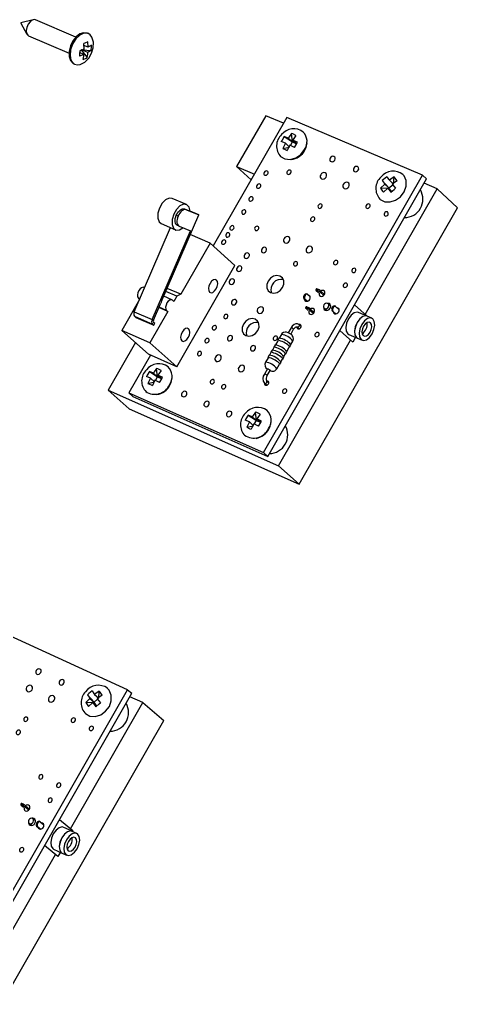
# Model space of a CAD drawing. Extents: x 0 to 153, y 0 to 205.
# Drawn here: x 140.03 to 153.18, y 152.17 to 181.52 of the extents above; entities that cross this region are included whole.
import ezdxf

# ---------------------------------------------------------------- set-up
doc = ezdxf.new("R2010")
doc.units = 0
doc.layers.get('0').update_dxf_attribs({"linetype": 'CONTINUOUS'})

msp = doc.modelspace()

# ---------------------------------------------------------------- linework, layer by layer
at = {"color": 7, "linetype": 'CONTINUOUS'}
for p, q in [((140.072, 181.418), (140.257, 181.084)), ((140.444, 181.519), (140.074, 181.421)), ((141.727, 180.997), (140.51, 181.515)), ((140.305, 181.038), (141.524, 180.517)), ((142.091, 180.694), (142.081, 180.857)), ((141.966, 180.476), (141.838, 180.531)), ((141.972, 180.636), (141.84, 180.587)), ((141.872, 180.624), (142.062, 180.384)), ((142.085, 180.533), (141.904, 180.611)), ((141.927, 180.619), (142.185, 180.596)), ((141.972, 180.636), (141.962, 180.8)), ((142.091, 180.694), (141.965, 180.747)), ((141.966, 180.476), (141.833, 180.427)), ((148.062, 178.59), (145.848, 174.739)), ((147.426, 178.641), (146.551, 177.118)), ((147.96, 178.414), (147.426, 178.641)), ((152.134, 176.856), (148.062, 178.59)), ((148.103, 177.967), (147.981, 178.015)), ((147.981, 178.015), (148.226, 177.854)), ((148.103, 177.967), (148.226, 177.854)), ((148.226, 177.854), (148.199, 178.108)), ((148.239, 177.909), (148.355, 177.802)), ((148.015, 177.814), (147.893, 177.862)), ((148.015, 177.814), (147.939, 177.656)), ((147.939, 177.656), (148.138, 177.701)), ((148.015, 177.814), (148.138, 177.701)), ((148.151, 177.756), (148.074, 177.598)), ((148.166, 177.749), (148.226, 177.854)), ((148.226, 177.854), (148.354, 177.799)), ((146.551, 177.118), (147.084, 176.889)), ((146.551, 177.118), (146.987, 176.72)), ((147.359, 168.536), (152.134, 176.856)), ((147.484, 168.425), (152.257, 176.742)), ((151.138, 176.703), (151.234, 176.614)), ((151.26, 176.59), (151.281, 176.807)), ((151.581, 176.832), (151.53, 176.887)), ((152.134, 176.856), (152.257, 176.742)), ((150.41, 172.683), (152.571, 176.449)), ((151.001, 176.588), (150.876, 176.467)), ((150.876, 176.467), (151.123, 176.475)), ((151.123, 176.475), (150.925, 176.694)), ((151.088, 176.471), (150.963, 176.349)), ((151.001, 176.588), (151.123, 176.475)), ((151.088, 176.471), (151.182, 176.347)), ((151.088, 176.471), (151.21, 176.357)), ((151.123, 176.475), (151.237, 176.57)), ((151.204, 176.366), (151.123, 176.475)), ((151.225, 176.586), (151.319, 176.463)), ((152.571, 176.449), (152.184, 176.614)), ((152.571, 176.449), (153.182, 175.88)), ((145.048, 175.975), (144.615, 176.161)), ((144.989, 175.843), (145.154, 175.775)), ((144.989, 175.843), (145.043, 175.82)), ((145.043, 175.82), (145.413, 175.668)), ((148.427, 167.59), (153.182, 175.88)), ((144.309, 173.099), (145.413, 175.668)), ((144.74, 175.654), (144.74, 175.654)), ((144.74, 175.654), (144.794, 175.63)), ((144.794, 175.631), (144.74, 175.654)), ((144.794, 175.63), (144.794, 175.631)), ((145.413, 175.668), (145.154, 175.78)), ((145.154, 175.779), (145.321, 175.707)), ((145.154, 175.775), (145.321, 175.707)), ((143.479, 172.761), (144.563, 175.284)), ((144.284, 175.404), (144.716, 175.217)), ((144.83, 175.325), (144.776, 175.348)), ((144.83, 175.325), (145.162, 175.189)), ((144.017, 172.524), (145.162, 175.189)), ((145.756, 174.822), (145.16, 175.08)), ((145.756, 174.822), (144.872, 173.285)), ((146.5, 174.15), (145.756, 174.822)), ((144.754, 171.114), (146.5, 174.15)), ((143.787, 173.478), (143.763, 173.489)), ((144.611, 173.118), (144.364, 173.226)), ((144.755, 173.227), (144.426, 173.371)), ((144.872, 173.285), (144.465, 173.462)), ((144.755, 173.227), (144.667, 173.072)), ((144.872, 173.285), (144.755, 173.227)), ((148.605, 173.247), (148.578, 173.259)), ((148.673, 173.289), (148.646, 173.301)), ((148.68, 173.285), (148.758, 173.214)), ((148.723, 173.25), (148.715, 173.253)), ((148.947, 173.448), (148.929, 173.417)), ((148.938, 173.403), (149.013, 173.336)), ((148.964, 173.409), (148.982, 173.439)), ((149.078, 173.381), (149.06, 173.35)), ((149.06, 173.35), (149.169, 173.252)), ((149.078, 173.381), (149.19, 173.28)), ((143.637, 173.128), (143.103, 172.199)), ((143.602, 173.171), (143.641, 173.137)), ((144.055, 172.509), (144.274, 173.018)), ((144.49, 172.765), (144.217, 172.884)), ((144.667, 173.072), (144.627, 173.108)), ((148.6, 173.146), (148.573, 173.158)), ((148.573, 173.158), (148.665, 173.075)), ((148.6, 173.146), (148.677, 173.077)), ((148.638, 172.909), (148.62, 172.878)), ((148.673, 172.901), (148.655, 172.87)), ((149.377, 172.932), (149.302, 173)), ((149.448, 172.881), (149.421, 172.893)), ((149.516, 172.923), (149.489, 172.935)), ((149.523, 172.919), (149.633, 172.819)), ((149.593, 172.873), (149.567, 172.878)), ((150.474, 172.625), (150.093, 172.971)), ((143.479, 172.761), (144.017, 172.524)), ((143.484, 172.626), (144.022, 172.39)), ((143.484, 172.626), (143.522, 172.592)), ((143.522, 172.592), (144.061, 172.356)), ((144.49, 172.765), (143.95, 171.826)), ((144.45, 172.8), (144.49, 172.765)), ((148.629, 172.865), (148.703, 172.797)), ((148.769, 172.842), (148.751, 172.812)), ((148.751, 172.812), (148.859, 172.714)), ((148.769, 172.842), (148.881, 172.741)), ((149.18, 172.868), (149.256, 172.799)), ((149.444, 172.78), (149.416, 172.792)), ((149.416, 172.792), (149.521, 172.697)), ((149.444, 172.78), (149.535, 172.697)), ((150.469, 172.627), (150.21, 172.739)), ((150.607, 172.567), (150.471, 172.627)), ((144.022, 172.39), (144.061, 172.356)), ((144.058, 172.452), (144.096, 172.417)), ((144.061, 172.356), (144.096, 172.417)), ((148.361, 172.309), (148.426, 172.25)), ((148.486, 172.317), (148.422, 172.375)), ((143.95, 171.826), (143.103, 172.199)), ((143.103, 172.199), (143.908, 171.486)), ((147.895, 172.079), (147.833, 171.971)), ((148.186, 172.28), (148.098, 172.126)), ((148.176, 172.082), (148.264, 172.236)), ((150.039, 171.851), (149.651, 172.201)), ((149.921, 172.082), (150.18, 171.97)), ((143.513, 171.836), (142.692, 170.407)), ((143.95, 171.826), (144.754, 171.114)), ((147.704, 171.764), (147.668, 171.702)), ((147.789, 171.894), (147.716, 171.767)), ((147.821, 171.968), (147.785, 171.906)), ((147.804, 168.141), (149.969, 171.914)), ((148.144, 171.702), (148.179, 171.763)), ((148.176, 171.776), (148.238, 171.883)), ((150.039, 171.851), (150.038, 171.851)), ((150.121, 171.995), (150.039, 171.851)), ((150.148, 171.99), (150.18, 171.97)), ((150.149, 171.99), (150.181, 171.969)), ((150.181, 171.969), (150.318, 171.91)), ((143.964, 171.462), (143.312, 170.328)), ((144.754, 171.114), (143.908, 171.486)), ((147.527, 171.456), (147.491, 171.394)), ((147.583, 171.536), (147.539, 171.459)), ((147.615, 171.61), (147.58, 171.548)), ((147.672, 171.69), (147.627, 171.613)), ((147.971, 171.418), (148.015, 171.495)), ((148.027, 171.498), (148.062, 171.56)), ((148.059, 171.572), (148.132, 171.699)), ((147.495, 171.382), (147.417, 171.247)), ((147.76, 171.052), (147.838, 171.187)), ((147.85, 171.19), (147.885, 171.252)), ((147.882, 171.264), (147.926, 171.341)), ((147.938, 171.344), (147.974, 171.406)), ((144.053, 170.92), (143.931, 170.97)), ((143.931, 170.97), (144.178, 170.81)), ((144.053, 170.92), (144.178, 170.81)), ((144.178, 170.81), (144.149, 171.062)), ((144.188, 170.861), (144.306, 170.756)), ((147.479, 171.048), (147.39, 170.894)), ((147.468, 170.85), (147.557, 171.004)), ((143.965, 170.767), (143.843, 170.816)), ((143.965, 170.767), (143.888, 170.609)), ((143.888, 170.609), (144.09, 170.657)), ((143.965, 170.767), (144.09, 170.657)), ((144.099, 170.707), (144.023, 170.549)), ((144.115, 170.7), (144.178, 170.81)), ((144.178, 170.81), (144.305, 170.754)), ((147.389, 170.615), (147.454, 170.557)), ((147.514, 170.624), (147.449, 170.682)), ((147.45, 170.681), (147.449, 170.682)), ((142.692, 170.407), (147.804, 168.141)), ((142.692, 170.407), (143.321, 169.855)), ((143.312, 170.328), (147.359, 168.536)), ((143.312, 170.328), (143.438, 170.217)), ((143.438, 170.217), (147.484, 168.425)), ((143.321, 169.855), (148.427, 167.59)), ((147.022, 169.61), (146.899, 169.66)), ((146.899, 169.66), (147.147, 169.5)), ((147.147, 169.5), (147.118, 169.752)), ((146.934, 169.456), (146.811, 169.506)), ((146.934, 169.456), (146.857, 169.297)), ((146.934, 169.456), (147.058, 169.345)), ((147.07, 169.396), (146.993, 169.237)), ((147.022, 169.61), (147.147, 169.5)), ((147.083, 169.389), (147.147, 169.5)), ((147.147, 169.5), (147.282, 169.44)), ((147.158, 169.55), (147.282, 169.44)), ((146.857, 169.297), (147.058, 169.345)), ((147.359, 168.536), (147.484, 168.425)), ((147.804, 168.141), (148.427, 167.59)), ((143.28, 161.427), (139.254, 163.269)), ((142.728, 161.41), (142.653, 161.487)), ((138.477, 153.059), (143.28, 161.427)), ((138.606, 152.955), (143.407, 161.32)), ((142.147, 161.166), (142.023, 161.045)), ((142.273, 161.059), (142.073, 161.275)), ((142.147, 161.166), (142.273, 161.059)), ((142.273, 161.059), (142.378, 161.147)), ((142.284, 161.28), (142.41, 161.174)), ((142.369, 161.159), (142.462, 161.033)), ((142.41, 161.174), (142.427, 161.384)), ((143.28, 161.427), (143.407, 161.32)), ((143.732, 161.044), (143.349, 161.219)), ((141.559, 157.256), (143.732, 161.044)), ((142.023, 161.045), (142.273, 161.059)), ((142.232, 161.045), (142.108, 160.925)), ((142.232, 161.045), (142.325, 160.918)), ((142.232, 161.045), (142.359, 160.938)), ((142.359, 160.938), (142.273, 161.059)), ((143.732, 161.044), (144.365, 160.509)), ((139.583, 152.171), (144.365, 160.509)), ((140.086, 158.014), (140.068, 157.983)), ((140.078, 157.971), (140.155, 157.908)), ((140.102, 157.973), (140.12, 158.004)), ((140.217, 157.946), (140.199, 157.915)), ((140.199, 157.915), (140.312, 157.822)), ((140.217, 157.946), (140.332, 157.851)), ((140.32, 157.423), (140.399, 157.358)), ((140.513, 157.496), (140.434, 157.562)), ((140.574, 157.328), (140.547, 157.34)), ((140.547, 157.34), (140.66, 157.248)), ((140.578, 157.427), (140.551, 157.44)), ((140.574, 157.328), (140.67, 157.249)), ((140.649, 157.471), (140.622, 157.484)), ((140.654, 157.467), (140.765, 157.376)), ((140.727, 157.426), (140.697, 157.432)), ((141.631, 157.197), (141.231, 157.528)), ((141.617, 157.182), (141.361, 157.301)), ((141.753, 157.118), (141.618, 157.181)), ((141.631, 157.197), (141.621, 157.18)), ((141.187, 156.423), (140.786, 156.753)), ((138.938, 152.688), (141.115, 156.483)), ((141.056, 156.65), (141.312, 156.53)), ((141.262, 156.554), (141.187, 156.423)), ((141.287, 156.546), (141.312, 156.53)), ((141.288, 156.545), (141.313, 156.53)), ((141.313, 156.53), (141.448, 156.467)), ((141.187, 156.423), (141.187, 156.424))]:
    msp.add_line(p, q, dxfattribs=at)
at = {"color": 8, "linetype": 'CONTINUOUS'}
for p, q in [((143.647, 173.152), (143.602, 173.171)), ((144.45, 172.8), (144.223, 172.899))]:
    msp.add_line(p, q, dxfattribs=at)
at = {"color": 7, "linetype": 'CONTINUOUS'}
for points in [[(140.51, 181.515), (140.482, 181.522), (140.416, 181.508), (140.35, 181.459), (140.292, 181.382), (140.251, 181.289), (140.235, 181.194), (140.245, 181.111), (140.279, 181.054), (140.305, 181.038)], [(142.09, 181.101), (142.072, 181.113), (141.959, 181.126), (141.847, 181.091), (141.736, 181.009), (141.636, 180.884), (141.562, 180.732), (141.523, 180.571), (141.524, 180.416), (141.565, 180.294), (141.639, 180.21), (141.687, 180.192)], [(142.086, 181.107), (142.073, 181.113), (141.961, 181.117), (141.839, 181.058), (141.722, 180.944), (141.627, 180.789), (141.567, 180.615), (141.549, 180.446), (141.576, 180.303), (141.645, 180.208), (141.683, 180.185)], [(141.682, 180.185), (141.771, 180.165), (141.854, 180.175), (141.996, 180.247), (142.11, 180.364), (142.195, 180.512), (142.245, 180.676), (142.252, 180.84), (142.207, 180.993), (142.156, 181.06), (142.08, 181.11)], [(142.081, 180.857), (141.997, 180.816), (141.962, 180.8)], [(141.84, 180.587), (141.836, 180.47), (141.833, 180.427)], [(142.062, 180.384), (142.081, 180.488), (142.085, 180.533)], [(142.185, 180.596), (142.117, 180.551), (142.085, 180.533)], [(142.191, 180.756), (142.124, 180.711), (142.091, 180.694)], [(142.185, 180.596), (142.192, 180.711), (142.191, 180.756)], [(141.943, 180.327), (141.962, 180.43), (141.966, 180.476)], [(141.943, 180.327), (142.031, 180.366), (142.062, 180.384)], [(147.981, 178.015), (147.915, 177.906), (147.893, 177.862)], [(148.199, 178.108), (148.13, 178.01), (148.103, 177.967)], [(148.334, 178.05), (148.236, 178.094), (148.199, 178.108)], [(148.334, 178.05), (148.265, 177.953), (148.239, 177.909)], [(148.38, 177.844), (148.279, 177.891), (148.239, 177.909)], [(147.868, 177.419), (147.871, 177.416), (148.001, 177.343), (148.159, 177.329), (148.325, 177.376), (148.475, 177.479), (148.589, 177.623)], [(147.939, 177.656), (148.034, 177.614), (148.074, 177.598)], [(148.292, 177.691), (148.191, 177.738), (148.151, 177.756)], [(148.292, 177.691), (148.355, 177.802), (148.38, 177.844)], [(148.599, 177.607), (148.638, 177.69), (148.667, 177.831)], [(149.474, 177.416), (149.445, 177.422), (149.414, 177.414), (149.385, 177.396), (149.363, 177.369), (149.351, 177.337), (149.351, 177.306), (149.364, 177.28), (149.386, 177.263), (149.416, 177.258), (149.447, 177.265), (149.476, 177.284), (149.498, 177.311), (149.51, 177.342), (149.509, 177.374), (149.497, 177.4), (149.474, 177.416)], [(148.16, 177.006), (148.136, 177.01), (148.111, 177.004), (148.088, 176.989), (148.071, 176.968), (148.061, 176.943), (148.062, 176.918), (148.071, 176.897), (148.089, 176.884), (148.113, 176.879), (148.138, 176.885), (148.161, 176.9), (148.178, 176.922), (148.188, 176.947), (148.187, 176.972), (148.177, 176.992), (148.16, 177.006)], [(150.18, 177.115), (150.151, 177.121), (150.119, 177.113), (150.09, 177.095), (150.068, 177.068), (150.056, 177.036), (150.057, 177.005), (150.069, 176.979), (150.092, 176.962), (150.121, 176.957), (150.153, 176.964), (150.182, 176.982), (150.204, 177.01), (150.216, 177.041), (150.215, 177.072), (150.203, 177.098), (150.18, 177.115)], [(147.471, 176.978), (147.448, 176.982), (147.423, 176.977), (147.4, 176.962), (147.382, 176.94), (147.373, 176.915), (147.373, 176.89), (147.383, 176.87), (147.401, 176.856), (147.424, 176.852), (147.449, 176.858), (147.472, 176.873), (147.49, 176.894), (147.499, 176.919), (147.499, 176.944), (147.489, 176.965), (147.471, 176.978)], [(149.211, 176.928), (149.175, 176.934), (149.138, 176.926), (149.103, 176.903), (149.077, 176.871), (149.063, 176.833), (149.063, 176.796), (149.078, 176.765), (149.105, 176.744), (149.14, 176.738), (149.178, 176.747), (149.213, 176.769), (149.239, 176.801), (149.253, 176.839), (149.253, 176.877), (149.238, 176.908), (149.211, 176.928)], [(150.844, 176.15), (150.864, 176.132), (150.998, 176.062), (151.159, 176.053), (151.326, 176.105), (151.475, 176.212), (151.586, 176.359), (151.645, 176.527), (151.643, 176.692), (151.581, 176.832)], [(151.062, 176.809), (150.962, 176.728), (150.925, 176.694)], [(151.062, 176.809), (151.114, 176.736), (151.138, 176.703)], [(151.281, 176.807), (151.179, 176.736), (151.138, 176.703)], [(151.368, 176.69), (151.306, 176.777), (151.281, 176.807)], [(147.248, 176.59), (147.224, 176.594), (147.199, 176.588), (147.176, 176.574), (147.159, 176.552), (147.149, 176.527), (147.15, 176.502), (147.16, 176.481), (147.177, 176.468), (147.201, 176.464), (147.226, 176.469), (147.249, 176.484), (147.266, 176.506), (147.276, 176.531), (147.275, 176.556), (147.266, 176.576), (147.248, 176.59)], [(149.889, 176.638), (149.854, 176.644), (149.816, 176.636), (149.781, 176.613), (149.755, 176.581), (149.741, 176.543), (149.741, 176.505), (149.756, 176.474), (149.783, 176.454), (149.819, 176.448), (149.856, 176.456), (149.891, 176.479), (149.918, 176.511), (149.932, 176.549), (149.931, 176.586), (149.916, 176.618), (149.889, 176.638)], [(150.876, 176.467), (150.936, 176.382), (150.963, 176.349)], [(150.925, 176.694), (150.977, 176.621), (151.001, 176.588)], [(151.182, 176.347), (151.281, 176.43), (151.319, 176.463)], [(151.368, 176.69), (151.266, 176.618), (151.225, 176.586)], [(144.615, 176.161), (144.527, 176.17), (144.417, 176.12), (144.313, 176.015), (144.231, 175.872), (144.185, 175.715), (144.181, 175.569), (144.221, 175.458), (144.284, 175.404)], [(147.018, 176.204), (146.995, 176.208), (146.97, 176.203), (146.947, 176.188), (146.929, 176.166), (146.92, 176.141), (146.92, 176.116), (146.93, 176.096), (146.948, 176.082), (146.971, 176.078), (146.996, 176.084), (147.019, 176.098), (147.036, 176.12), (147.046, 176.145), (147.046, 176.17), (147.036, 176.191), (147.018, 176.204)], [(145.154, 175.775), (145.125, 175.897), (145.056, 175.971), (144.959, 175.983), (144.85, 175.933), (144.745, 175.828), (144.663, 175.685), (144.617, 175.528), (144.613, 175.382), (144.653, 175.271), (144.73, 175.212), (144.832, 175.215), (144.941, 175.28)], [(144.74, 175.654), (144.763, 175.701), (144.791, 175.745), (144.823, 175.782), (144.857, 175.812), (144.892, 175.834), (144.926, 175.847), (144.959, 175.85), (144.989, 175.843)], [(145.043, 175.82), (145.013, 175.827), (144.98, 175.824), (144.946, 175.811), (144.911, 175.789), (144.877, 175.759), (144.845, 175.721), (144.817, 175.678), (144.794, 175.631)], [(146.801, 175.813), (146.778, 175.817), (146.753, 175.811), (146.73, 175.796), (146.712, 175.775), (146.703, 175.75), (146.703, 175.725), (146.713, 175.704), (146.731, 175.691), (146.754, 175.686), (146.779, 175.692), (146.802, 175.707), (146.82, 175.729), (146.829, 175.754), (146.829, 175.778), (146.819, 175.799), (146.801, 175.813)], [(149.093, 175.988), (149.07, 175.993), (149.044, 175.987), (149.021, 175.972), (149.004, 175.95), (148.994, 175.925), (148.995, 175.9), (149.005, 175.88), (149.023, 175.866), (149.046, 175.862), (149.071, 175.868), (149.094, 175.882), (149.112, 175.904), (149.121, 175.929), (149.121, 175.954), (149.111, 175.975), (149.093, 175.988)], [(150.533, 175.989), (150.509, 175.993), (150.484, 175.988), (150.461, 175.973), (150.443, 175.951), (150.434, 175.926), (150.434, 175.901), (150.444, 175.88), (150.462, 175.867), (150.486, 175.862), (150.511, 175.868), (150.534, 175.883), (150.552, 175.905), (150.561, 175.93), (150.561, 175.955), (150.551, 175.976), (150.533, 175.989)], [(144.776, 175.348), (144.75, 175.364), (144.729, 175.389), (144.714, 175.422), (144.706, 175.462), (144.704, 175.506), (144.71, 175.555), (144.722, 175.604), (144.74, 175.654)], [(144.794, 175.63), (144.776, 175.581), (144.764, 175.531), (144.759, 175.483), (144.76, 175.438), (144.769, 175.399), (144.783, 175.366), (144.804, 175.341), (144.83, 175.325)], [(148.869, 175.599), (148.846, 175.603), (148.821, 175.597), (148.797, 175.582), (148.78, 175.561), (148.771, 175.536), (148.771, 175.511), (148.781, 175.49), (148.799, 175.476), (148.822, 175.472), (148.847, 175.478), (148.87, 175.493), (148.888, 175.514), (148.897, 175.539), (148.897, 175.564), (148.887, 175.585), (148.869, 175.599)], [(151.078, 175.756), (151.054, 175.76), (151.029, 175.754), (151.006, 175.739), (150.988, 175.718), (150.979, 175.692), (150.979, 175.667), (150.989, 175.647), (151.007, 175.633), (151.031, 175.629), (151.056, 175.634), (151.079, 175.649), (151.097, 175.671), (151.106, 175.696), (151.106, 175.721), (151.096, 175.742), (151.078, 175.756)], [(146.445, 175.338), (146.421, 175.343), (146.396, 175.337), (146.373, 175.322), (146.356, 175.301), (146.347, 175.275), (146.347, 175.251), (146.357, 175.23), (146.374, 175.216), (146.398, 175.212), (146.423, 175.218), (146.446, 175.233), (146.463, 175.254), (146.473, 175.279), (146.472, 175.304), (146.462, 175.325), (146.445, 175.338)], [(147.192, 175.321), (147.168, 175.326), (147.143, 175.32), (147.12, 175.305), (147.103, 175.284), (147.093, 175.258), (147.094, 175.234), (147.104, 175.213), (147.121, 175.199), (147.145, 175.195), (147.17, 175.201), (147.193, 175.216), (147.21, 175.237), (147.22, 175.262), (147.219, 175.287), (147.21, 175.308), (147.192, 175.321)], [(146.322, 175.124), (146.298, 175.129), (146.273, 175.123), (146.25, 175.108), (146.233, 175.086), (146.223, 175.061), (146.224, 175.037), (146.234, 175.016), (146.251, 175.002), (146.275, 174.998), (146.3, 175.004), (146.323, 175.018), (146.34, 175.04), (146.349, 175.065), (146.349, 175.09), (146.339, 175.111), (146.322, 175.124)], [(148.109, 175.011), (148.074, 175.018), (148.037, 175.009), (148.002, 174.987), (147.975, 174.954), (147.961, 174.916), (147.962, 174.879), (147.977, 174.848), (148.004, 174.827), (148.039, 174.821), (148.077, 174.83), (148.111, 174.852), (148.138, 174.884), (148.152, 174.922), (148.151, 174.96), (148.136, 174.991), (148.109, 175.011)], [(146.198, 174.91), (146.175, 174.914), (146.15, 174.909), (146.127, 174.894), (146.11, 174.872), (146.1, 174.847), (146.101, 174.822), (146.11, 174.802), (146.128, 174.788), (146.151, 174.784), (146.176, 174.789), (146.2, 174.804), (146.217, 174.826), (146.226, 174.851), (146.226, 174.876), (146.216, 174.897), (146.198, 174.91)], [(147.418, 174.688), (147.388, 174.694), (147.357, 174.687), (147.328, 174.668), (147.306, 174.641), (147.294, 174.609), (147.295, 174.578), (147.307, 174.552), (147.33, 174.535), (147.359, 174.53), (147.39, 174.537), (147.419, 174.555), (147.441, 174.582), (147.453, 174.614), (147.453, 174.645), (147.44, 174.671), (147.418, 174.688)], [(148.787, 174.719), (148.752, 174.725), (148.714, 174.717), (148.679, 174.694), (148.653, 174.662), (148.639, 174.624), (148.639, 174.586), (148.654, 174.555), (148.681, 174.535), (148.716, 174.528), (148.754, 174.537), (148.789, 174.559), (148.815, 174.592), (148.829, 174.63), (148.829, 174.667), (148.814, 174.698), (148.787, 174.719)], [(146.899, 174.519), (146.87, 174.524), (146.838, 174.517), (146.809, 174.498), (146.787, 174.471), (146.776, 174.44), (146.776, 174.409), (146.788, 174.382), (146.811, 174.365), (146.84, 174.36), (146.871, 174.367), (146.9, 174.386), (146.922, 174.413), (146.934, 174.444), (146.934, 174.476), (146.921, 174.502), (146.899, 174.519)], [(146.675, 174.129), (146.646, 174.135), (146.615, 174.128), (146.586, 174.109), (146.564, 174.082), (146.552, 174.051), (146.552, 174.019), (146.565, 173.993), (146.587, 173.976), (146.616, 173.971), (146.648, 173.978), (146.677, 173.996), (146.699, 174.023), (146.71, 174.055), (146.71, 174.086), (146.698, 174.112), (146.675, 174.129)], [(148.356, 174.263), (148.332, 174.267), (148.307, 174.262), (148.284, 174.247), (148.267, 174.225), (148.257, 174.2), (148.258, 174.175), (148.267, 174.154), (148.285, 174.141), (148.309, 174.136), (148.334, 174.142), (148.357, 174.157), (148.375, 174.178), (148.384, 174.204), (148.384, 174.229), (148.374, 174.249), (148.356, 174.263)], [(149.562, 174.298), (149.538, 174.302), (149.513, 174.297), (149.49, 174.282), (149.472, 174.26), (149.463, 174.235), (149.463, 174.21), (149.473, 174.189), (149.491, 174.175), (149.515, 174.171), (149.54, 174.177), (149.563, 174.192), (149.581, 174.213), (149.59, 174.239), (149.59, 174.264), (149.58, 174.284), (149.562, 174.298)], [(150.106, 174.063), (150.083, 174.067), (150.058, 174.062), (150.034, 174.047), (150.017, 174.025), (150.007, 174), (150.008, 173.975), (150.018, 173.954), (150.036, 173.94), (150.059, 173.936), (150.084, 173.942), (150.108, 173.956), (150.125, 173.978), (150.135, 174.003), (150.134, 174.028), (150.124, 174.049), (150.106, 174.063)], [(147.853, 173.829), (147.759, 173.847), (147.658, 173.824), (147.566, 173.764), (147.495, 173.678), (147.458, 173.576), (147.459, 173.476), (147.498, 173.393), (147.57, 173.338), (147.664, 173.321), (147.765, 173.343), (147.858, 173.403), (147.928, 173.489), (147.966, 173.591), (147.965, 173.691), (147.925, 173.775), (147.853, 173.829)], [(143.763, 173.489), (143.742, 173.494), (143.697, 173.483), (143.651, 173.449), (143.611, 173.395), (143.583, 173.331), (143.572, 173.266), (143.578, 173.21), (143.602, 173.171)], [(145.949, 173.709), (145.906, 173.727), (145.854, 173.715), (145.8, 173.674), (145.754, 173.612), (145.721, 173.536), (145.707, 173.46), (145.715, 173.394), (145.742, 173.349), (145.785, 173.331), (145.838, 173.343), (145.891, 173.384), (145.938, 173.446), (145.97, 173.522), (145.984, 173.598), (145.977, 173.664), (145.949, 173.709)], [(146.452, 173.74), (146.422, 173.746), (146.391, 173.738), (146.362, 173.72), (146.34, 173.693), (146.328, 173.661), (146.329, 173.63), (146.341, 173.604), (146.363, 173.587), (146.393, 173.581), (146.424, 173.589), (146.453, 173.607), (146.475, 173.634), (146.487, 173.666), (146.486, 173.697), (146.474, 173.723), (146.452, 173.74)], [(149.85, 173.616), (149.826, 173.621), (149.801, 173.615), (149.778, 173.6), (149.76, 173.579), (149.751, 173.553), (149.751, 173.528), (149.761, 173.507), (149.779, 173.494), (149.803, 173.489), (149.828, 173.495), (149.851, 173.51), (149.869, 173.532), (149.878, 173.557), (149.878, 173.582), (149.868, 173.603), (149.85, 173.616)], [(148.578, 173.259), (148.587, 173.272), (148.596, 173.283), (148.606, 173.292), (148.616, 173.299), (148.627, 173.302), (148.636, 173.303), (148.645, 173.301), (148.646, 173.301)], [(148.585, 173.148), (148.587, 173.129), (148.601, 173.1), (148.626, 173.081), (148.658, 173.075), (148.693, 173.083), (148.725, 173.103), (148.749, 173.133), (148.762, 173.168), (148.762, 173.203), (148.748, 173.231), (148.723, 173.25), (148.723, 173.25)], [(148.68, 173.285), (148.672, 173.29), (148.664, 173.292), (148.654, 173.291), (148.644, 173.287), (148.633, 173.28), (148.623, 173.271), (148.614, 173.26), (148.605, 173.247)], [(148.964, 173.409), (148.953, 173.413), (148.944, 173.416), (148.936, 173.418), (148.931, 173.418), (148.929, 173.417), (148.929, 173.414), (148.932, 173.409), (148.938, 173.403)], [(149.032, 173.327), (149.026, 173.308), (149.027, 173.274), (149.04, 173.245), (149.065, 173.226), (149.098, 173.22), (149.133, 173.228), (149.165, 173.248), (149.189, 173.278), (149.202, 173.313), (149.201, 173.348), (149.188, 173.377), (149.163, 173.396)], [(144.627, 173.108), (144.59, 173.123), (144.546, 173.112), (144.5, 173.078), (144.46, 173.024), (144.432, 172.96), (144.42, 172.895), (144.427, 172.839), (144.45, 172.8)], [(146.519, 173.124), (146.49, 173.13), (146.458, 173.122), (146.429, 173.104), (146.407, 173.077), (146.396, 173.045), (146.396, 173.014), (146.408, 172.988), (146.431, 172.971), (146.46, 172.965), (146.491, 172.972), (146.52, 172.991), (146.542, 173.018), (146.554, 173.05), (146.554, 173.081), (146.541, 173.107), (146.519, 173.124)], [(147.317, 172.902), (147.282, 172.909), (147.244, 172.9), (147.209, 172.878), (147.183, 172.845), (147.169, 172.808), (147.169, 172.77), (147.184, 172.739), (147.211, 172.718), (147.246, 172.712), (147.284, 172.72), (147.319, 172.742), (147.345, 172.775), (147.359, 172.813), (147.359, 172.85), (147.344, 172.882), (147.317, 172.902)], [(148.655, 172.87), (148.644, 172.874), (148.634, 172.878), (148.627, 172.879), (148.622, 172.879), (148.62, 172.878), (148.62, 172.875), (148.623, 172.87), (148.629, 172.865)], [(149.285, 173.011), (149.256, 173.017), (149.224, 173.009), (149.195, 172.991), (149.173, 172.964), (149.161, 172.932), (149.162, 172.901), (149.174, 172.874), (149.197, 172.857), (149.226, 172.852), (149.258, 172.859), (149.287, 172.877), (149.309, 172.905), (149.321, 172.936), (149.32, 172.968), (149.308, 172.994), (149.285, 173.011)], [(149.167, 172.886), (149.169, 172.862), (149.185, 172.828), (149.215, 172.806), (149.253, 172.799), (149.294, 172.808), (149.332, 172.832), (149.36, 172.868), (149.376, 172.909), (149.375, 172.95), (149.359, 172.984), (149.329, 173.006), (149.329, 173.006)], [(149.329, 173.006), (149.291, 173.013), (149.283, 173.013)], [(149.421, 172.893), (149.43, 172.906), (149.439, 172.917), (149.449, 172.926), (149.46, 172.933), (149.47, 172.937), (149.479, 172.937), (149.488, 172.935), (149.489, 172.935)], [(149.523, 172.919), (149.516, 172.924), (149.507, 172.926), (149.497, 172.925), (149.487, 172.921), (149.476, 172.914), (149.466, 172.905), (149.457, 172.894), (149.448, 172.881)], [(146.263, 172.679), (146.24, 172.683), (146.215, 172.678), (146.192, 172.663), (146.174, 172.641), (146.165, 172.616), (146.165, 172.591), (146.175, 172.57), (146.193, 172.556), (146.216, 172.552), (146.241, 172.557), (146.264, 172.572), (146.282, 172.594), (146.291, 172.619), (146.291, 172.644), (146.281, 172.665), (146.263, 172.679)], [(148.722, 172.789), (148.717, 172.77), (148.718, 172.735), (148.731, 172.706), (148.756, 172.688), (148.789, 172.682), (148.823, 172.689), (148.855, 172.71), (148.88, 172.74), (148.893, 172.775), (148.892, 172.809), (148.879, 172.838), (148.854, 172.857)], [(149.456, 172.756), (149.457, 172.751), (149.471, 172.722), (149.496, 172.703), (149.528, 172.697), (149.563, 172.705), (149.595, 172.725), (149.619, 172.755), (149.632, 172.79), (149.632, 172.825), (149.618, 172.854), (149.593, 172.873)], [(150.21, 172.739), (150.17, 172.749), (150.081, 172.728), (149.991, 172.658), (149.911, 172.551), (149.855, 172.423), (149.832, 172.292), (149.843, 172.18), (149.889, 172.103), (149.921, 172.082)], [(150.469, 172.627), (150.429, 172.637), (150.34, 172.615), (150.249, 172.546), (150.17, 172.439), (150.114, 172.31), (150.09, 172.18), (150.102, 172.067), (150.148, 171.99)], [(150.471, 172.627), (150.43, 172.636), (150.342, 172.615), (150.251, 172.545), (150.171, 172.438), (150.116, 172.31), (150.092, 172.179), (150.104, 172.067), (150.149, 171.99)], [(145.92, 172.346), (145.897, 172.35), (145.871, 172.344), (145.848, 172.33), (145.831, 172.308), (145.821, 172.283), (145.822, 172.258), (145.831, 172.237), (145.849, 172.223), (145.873, 172.219), (145.898, 172.224), (145.921, 172.239), (145.939, 172.261), (145.948, 172.286), (145.948, 172.311), (145.938, 172.332), (145.92, 172.346)], [(147.111, 172.539), (147.018, 172.557), (146.917, 172.534), (146.824, 172.475), (146.754, 172.388), (146.716, 172.287), (146.717, 172.186), (146.757, 172.102), (146.829, 172.047), (146.922, 172.03), (147.023, 172.053), (147.116, 172.112), (147.186, 172.199), (147.224, 172.3), (147.223, 172.4), (147.183, 172.484), (147.111, 172.539)], [(148.422, 172.375), (148.377, 172.399), (148.327, 172.399), (148.277, 172.379), (148.223, 172.332), (148.186, 172.28)], [(148.264, 172.236), (148.288, 172.27), (148.317, 172.298), (148.341, 172.311), (148.354, 172.312), (148.361, 172.309)], [(148.359, 172.31), (148.359, 172.287), (148.369, 172.266), (148.387, 172.252), (148.411, 172.248), (148.436, 172.254), (148.459, 172.269), (148.477, 172.29), (148.486, 172.316), (148.486, 172.341), (148.476, 172.362), (148.458, 172.375)], [(148.458, 172.375), (148.435, 172.38), (148.42, 172.377)], [(150.286, 171.93), (150.358, 171.9), (150.447, 171.921), (150.537, 171.991), (150.617, 172.098), (150.673, 172.227), (150.697, 172.357), (150.685, 172.469), (150.639, 172.546), (150.567, 172.577), (150.478, 172.556), (150.387, 172.486), (150.308, 172.379), (150.252, 172.25), (150.228, 172.12), (150.24, 172.008), (150.286, 171.93)], [(150.352, 172.046), (150.397, 172.027), (150.453, 172.04), (150.509, 172.084), (150.559, 172.151), (150.594, 172.231), (150.609, 172.312), (150.601, 172.383), (150.573, 172.431), (150.527, 172.45), (150.472, 172.437), (150.415, 172.393), (150.366, 172.326), (150.331, 172.246), (150.316, 172.164), (150.323, 172.094), (150.352, 172.046)], [(145.111, 172.251), (145.068, 172.269), (145.016, 172.257), (144.962, 172.216), (144.915, 172.153), (144.883, 172.078), (144.869, 172.002), (144.877, 171.936), (144.904, 171.891), (144.947, 171.873), (145, 171.885), (145.053, 171.926), (145.1, 171.989), (145.133, 172.064), (145.146, 172.14), (145.139, 172.206), (145.111, 172.251)], [(146.397, 172.042), (146.369, 172.047), (146.338, 172.04), (146.31, 172.022), (146.289, 171.996), (146.278, 171.966), (146.278, 171.935), (146.29, 171.91), (146.312, 171.894), (146.34, 171.888), (146.37, 171.895), (146.398, 171.913), (146.419, 171.939), (146.431, 171.97), (146.43, 172), (146.418, 172.025), (146.397, 172.042)], [(147.75, 172.029), (147.727, 172.034), (147.702, 172.028), (147.679, 172.013), (147.661, 171.991), (147.651, 171.966), (147.652, 171.941), (147.662, 171.92), (147.68, 171.906), (147.703, 171.902), (147.728, 171.908), (147.752, 171.922), (147.769, 171.944), (147.779, 171.969), (147.778, 171.995), (147.768, 172.016), (147.75, 172.029)], [(148.236, 171.884), (148.246, 171.902), (148.257, 171.95), (148.253, 171.99), (148.241, 172.023), (148.224, 172.048), (148.205, 172.068), (148.178, 172.09), (148.141, 172.113), (148.102, 172.133), (148.05, 172.149), (148.008, 172.151), (147.955, 172.136), (147.914, 172.105), (147.897, 172.078)], [(149.002, 172.138), (148.978, 172.143), (148.953, 172.137), (148.93, 172.122), (148.912, 172.101), (148.903, 172.075), (148.903, 172.05), (148.913, 172.029), (148.931, 172.016), (148.954, 172.011), (148.98, 172.017), (149.003, 172.032), (149.021, 172.053), (149.03, 172.079), (149.03, 172.104), (149.02, 172.125), (149.002, 172.138)], [(145.696, 171.956), (145.673, 171.96), (145.648, 171.955), (145.624, 171.94), (145.607, 171.918), (145.597, 171.893), (145.598, 171.868), (145.608, 171.847), (145.626, 171.833), (145.649, 171.829), (145.674, 171.835), (145.697, 171.849), (145.715, 171.871), (145.724, 171.896), (145.724, 171.921), (145.714, 171.942), (145.696, 171.956)], [(147.083, 171.741), (147.055, 171.747), (147.025, 171.74), (146.997, 171.722), (146.975, 171.696), (146.964, 171.665), (146.964, 171.635), (146.976, 171.609), (146.998, 171.593), (147.026, 171.588), (147.057, 171.594), (147.085, 171.612), (147.106, 171.638), (147.117, 171.669), (147.117, 171.699), (147.105, 171.725), (147.083, 171.741)], [(148.121, 171.736), (148.143, 171.71), (148.144, 171.702)], [(145.472, 171.566), (145.449, 171.571), (145.424, 171.565), (145.401, 171.55), (145.383, 171.529), (145.374, 171.503), (145.374, 171.478), (145.384, 171.457), (145.402, 171.444), (145.425, 171.439), (145.45, 171.445), (145.473, 171.46), (145.491, 171.481), (145.5, 171.507), (145.5, 171.532), (145.49, 171.553), (145.472, 171.566)], [(146.048, 171.458), (146.013, 171.465), (145.975, 171.457), (145.94, 171.434), (145.914, 171.402), (145.9, 171.364), (145.9, 171.326), (145.915, 171.295), (145.942, 171.274), (145.977, 171.268), (146.015, 171.276), (146.049, 171.298), (146.076, 171.331), (146.09, 171.369), (146.09, 171.406), (146.075, 171.438), (146.048, 171.458)], [(148.004, 171.532), (148.026, 171.506), (148.027, 171.498)], [(146.751, 171.15), (146.716, 171.157), (146.678, 171.148), (146.643, 171.126), (146.617, 171.093), (146.602, 171.055), (146.603, 171.018), (146.618, 170.986), (146.645, 170.966), (146.68, 170.959), (146.718, 170.967), (146.752, 170.99), (146.779, 171.022), (146.793, 171.06), (146.792, 171.098), (146.778, 171.129), (146.751, 171.15)], [(147.827, 171.224), (147.849, 171.198), (147.85, 171.19)], [(147.915, 171.378), (147.938, 171.352), (147.938, 171.344)], [(143.931, 170.97), (143.866, 170.861), (143.843, 170.816)], [(144.149, 171.062), (144.08, 170.964), (144.053, 170.92)], [(144.283, 171.002), (144.186, 171.047), (144.149, 171.062)], [(144.283, 171.002), (144.215, 170.904), (144.188, 170.861)], [(144.328, 170.795), (144.228, 170.842), (144.188, 170.861)], [(143.888, 170.609), (143.983, 170.565), (144.023, 170.549)], [(144.24, 170.641), (144.14, 170.689), (144.099, 170.707)], [(144.24, 170.641), (144.304, 170.752), (144.328, 170.795)], [(144.548, 170.558), (144.588, 170.64), (144.618, 170.79)], [(145.855, 170.725), (145.831, 170.729), (145.806, 170.723), (145.783, 170.709), (145.766, 170.687), (145.756, 170.662), (145.757, 170.637), (145.766, 170.616), (145.784, 170.602), (145.808, 170.598), (145.833, 170.603), (145.856, 170.618), (145.873, 170.64), (145.883, 170.665), (145.882, 170.69), (145.873, 170.711), (145.855, 170.725)], [(146.198, 170.574), (146.174, 170.578), (146.149, 170.572), (146.126, 170.558), (146.109, 170.536), (146.099, 170.511), (146.099, 170.486), (146.109, 170.465), (146.127, 170.451), (146.151, 170.447), (146.176, 170.452), (146.199, 170.467), (146.216, 170.489), (146.226, 170.514), (146.225, 170.539), (146.216, 170.56), (146.198, 170.574)], [(147.386, 170.615), (147.387, 170.594), (147.397, 170.573), (147.415, 170.559), (147.439, 170.555), (147.464, 170.56), (147.487, 170.575), (147.505, 170.597), (147.514, 170.622), (147.514, 170.647), (147.504, 170.668), (147.486, 170.682)], [(147.486, 170.682), (147.462, 170.686), (147.448, 170.684)], [(145.021, 170.37), (144.992, 170.376), (144.961, 170.369), (144.932, 170.35), (144.91, 170.323), (144.898, 170.292), (144.898, 170.26), (144.91, 170.234), (144.933, 170.217), (144.962, 170.211), (144.993, 170.218), (145.022, 170.237), (145.044, 170.264), (145.056, 170.295), (145.056, 170.327), (145.044, 170.353), (145.021, 170.37)], [(148.029, 170.443), (148.005, 170.448), (147.98, 170.442), (147.957, 170.427), (147.939, 170.406), (147.93, 170.38), (147.93, 170.355), (147.94, 170.334), (147.958, 170.32), (147.981, 170.316), (148.007, 170.322), (148.03, 170.336), (148.048, 170.358), (148.057, 170.383), (148.057, 170.409), (148.047, 170.43), (148.029, 170.443)], [(145.695, 170.073), (145.666, 170.078), (145.634, 170.071), (145.605, 170.053), (145.583, 170.026), (145.572, 169.994), (145.572, 169.963), (145.584, 169.936), (145.607, 169.919), (145.636, 169.913), (145.667, 169.92), (145.696, 169.939), (145.718, 169.966), (145.73, 169.998), (145.73, 170.029), (145.718, 170.056), (145.695, 170.073)], [(146.371, 169.775), (146.342, 169.78), (146.31, 169.773), (146.281, 169.755), (146.259, 169.727), (146.247, 169.696), (146.248, 169.664), (146.26, 169.638), (146.282, 169.62), (146.312, 169.615), (146.343, 169.622), (146.372, 169.64), (146.394, 169.668), (146.406, 169.699), (146.406, 169.731), (146.393, 169.757), (146.371, 169.775)], [(146.899, 169.66), (146.833, 169.55), (146.811, 169.506)], [(147.118, 169.752), (147.05, 169.654), (147.022, 169.61)], [(147.254, 169.692), (147.156, 169.738), (147.118, 169.752)], [(147.254, 169.692), (147.185, 169.594), (147.158, 169.55)], [(147.212, 169.329), (147.11, 169.377), (147.07, 169.396)], [(147.3, 169.483), (147.199, 169.531), (147.158, 169.55)], [(147.212, 169.329), (147.276, 169.44), (147.3, 169.483)], [(147.521, 169.245), (147.56, 169.328), (147.59, 169.472)], [(146.857, 169.297), (146.953, 169.253), (146.993, 169.237)], [(140.646, 162.049), (140.617, 162.054), (140.586, 162.048), (140.557, 162.029), (140.535, 162.002), (140.523, 161.97), (140.523, 161.939), (140.535, 161.912), (140.557, 161.894), (140.586, 161.888), (140.618, 161.895), (140.647, 161.913), (140.669, 161.941), (140.681, 161.973), (140.68, 162.004), (140.668, 162.031), (140.646, 162.049)], [(141.343, 161.729), (141.314, 161.735), (141.283, 161.728), (141.254, 161.71), (141.232, 161.682), (141.22, 161.65), (141.22, 161.619), (141.232, 161.592), (141.255, 161.574), (141.284, 161.568), (141.315, 161.575), (141.344, 161.594), (141.366, 161.621), (141.378, 161.653), (141.378, 161.684), (141.366, 161.711), (141.343, 161.729)], [(140.38, 161.557), (140.346, 161.564), (140.308, 161.556), (140.273, 161.534), (140.247, 161.501), (140.233, 161.463), (140.233, 161.425), (140.248, 161.393), (140.274, 161.372), (140.309, 161.365), (140.347, 161.373), (140.381, 161.395), (140.408, 161.428), (140.422, 161.466), (140.422, 161.504), (140.407, 161.536), (140.38, 161.557)], [(141.051, 161.249), (141.016, 161.256), (140.978, 161.248), (140.944, 161.226), (140.917, 161.193), (140.903, 161.155), (140.903, 161.117), (140.918, 161.085), (140.945, 161.064), (140.979, 161.057), (141.017, 161.065), (141.052, 161.087), (141.078, 161.119), (141.092, 161.158), (141.092, 161.196), (141.078, 161.228), (141.051, 161.249)], [(142.004, 160.719), (142.012, 160.712), (142.144, 160.638), (142.304, 160.626), (142.47, 160.676), (142.618, 160.782), (142.73, 160.929), (142.789, 161.099), (142.789, 161.267), (142.728, 161.41)], [(142.21, 161.39), (142.11, 161.31), (142.073, 161.275)], [(142.073, 161.275), (142.123, 161.2), (142.147, 161.166)], [(142.21, 161.39), (142.26, 161.314), (142.284, 161.28)], [(142.427, 161.384), (142.325, 161.312), (142.284, 161.28)], [(142.513, 161.263), (142.411, 161.192), (142.369, 161.159)], [(142.513, 161.263), (142.451, 161.352), (142.427, 161.384)], [(142.023, 161.045), (142.082, 160.958), (142.108, 160.925)], [(142.325, 160.918), (142.424, 161.001), (142.462, 161.033)], [(140.256, 160.604), (140.233, 160.608), (140.208, 160.603), (140.185, 160.588), (140.167, 160.567), (140.158, 160.541), (140.158, 160.516), (140.168, 160.495), (140.185, 160.481), (140.209, 160.476), (140.234, 160.481), (140.257, 160.496), (140.274, 160.518), (140.284, 160.543), (140.284, 160.568), (140.274, 160.59), (140.256, 160.604)], [(141.684, 160.577), (141.661, 160.581), (141.636, 160.576), (141.613, 160.562), (141.595, 160.54), (141.586, 160.514), (141.586, 160.489), (141.596, 160.468), (141.613, 160.453), (141.637, 160.449), (141.662, 160.454), (141.685, 160.469), (141.702, 160.49), (141.712, 160.516), (141.712, 160.541), (141.702, 160.563), (141.684, 160.577)], [(142.223, 160.329), (142.2, 160.334), (142.175, 160.328), (142.151, 160.314), (142.134, 160.292), (142.124, 160.266), (142.124, 160.241), (142.134, 160.22), (142.152, 160.205), (142.175, 160.201), (142.201, 160.206), (142.224, 160.221), (142.241, 160.242), (142.251, 160.268), (142.251, 160.293), (142.241, 160.315), (142.223, 160.329)], [(140.031, 160.212), (140.008, 160.217), (139.983, 160.211), (139.96, 160.197), (139.942, 160.175), (139.933, 160.149), (139.933, 160.124), (139.943, 160.103), (139.96, 160.089), (139.983, 160.084), (140.008, 160.089), (140.032, 160.104), (140.049, 160.126), (140.059, 160.151), (140.058, 160.176), (140.049, 160.198), (140.031, 160.212)], [(140.708, 158.876), (140.684, 158.881), (140.659, 158.875), (140.636, 158.861), (140.619, 158.839), (140.609, 158.813), (140.609, 158.788), (140.619, 158.767), (140.637, 158.752), (140.66, 158.748), (140.685, 158.753), (140.708, 158.768), (140.726, 158.789), (140.735, 158.815), (140.735, 158.84), (140.725, 158.862), (140.708, 158.876)], [(141.246, 158.626), (141.222, 158.631), (141.197, 158.626), (141.174, 158.611), (141.157, 158.589), (141.147, 158.564), (141.147, 158.538), (141.157, 158.517), (141.175, 158.503), (141.198, 158.498), (141.223, 158.503), (141.246, 158.518), (141.264, 158.54), (141.273, 158.565), (141.273, 158.591), (141.264, 158.612), (141.246, 158.626)], [(140.102, 157.973), (140.091, 157.978), (140.082, 157.982), (140.075, 157.984), (140.07, 157.984), (140.068, 157.983), (140.069, 157.981), (140.072, 157.977), (140.078, 157.971)], [(140.174, 157.899), (140.169, 157.88), (140.169, 157.845), (140.182, 157.815), (140.207, 157.795), (140.239, 157.789), (140.273, 157.796), (140.305, 157.816), (140.33, 157.846), (140.343, 157.881), (140.343, 157.917), (140.329, 157.946), (140.305, 157.966)], [(140.988, 158.177), (140.965, 158.182), (140.94, 158.177), (140.916, 158.162), (140.899, 158.14), (140.889, 158.115), (140.889, 158.089), (140.899, 158.068), (140.917, 158.054), (140.94, 158.049), (140.965, 158.054), (140.989, 158.069), (141.006, 158.09), (141.016, 158.116), (141.016, 158.141), (141.006, 158.163), (140.988, 158.177)], [(140.421, 157.57), (140.392, 157.576), (140.361, 157.569), (140.332, 157.551), (140.31, 157.524), (140.298, 157.492), (140.298, 157.46), (140.31, 157.433), (140.332, 157.415), (140.362, 157.409), (140.393, 157.415), (140.422, 157.434), (140.444, 157.461), (140.456, 157.493), (140.456, 157.525), (140.444, 157.552), (140.421, 157.57)], [(140.304, 157.441), (140.306, 157.423), (140.322, 157.388), (140.351, 157.365), (140.389, 157.357), (140.43, 157.366), (140.468, 157.39), (140.496, 157.425), (140.512, 157.467), (140.512, 157.508), (140.496, 157.543), (140.467, 157.566)], [(140.467, 157.566), (140.429, 157.574), (140.414, 157.573)], [(140.551, 157.44), (140.56, 157.453), (140.569, 157.464), (140.58, 157.474), (140.59, 157.481), (140.601, 157.485), (140.611, 157.486), (140.62, 157.484), (140.622, 157.484)], [(140.654, 157.467), (140.647, 157.472), (140.637, 157.473), (140.628, 157.472), (140.617, 157.468), (140.607, 157.461), (140.596, 157.452), (140.587, 157.44), (140.578, 157.427)], [(140.591, 157.304), (140.591, 157.304), (140.605, 157.275), (140.629, 157.255), (140.661, 157.248), (140.696, 157.255), (140.728, 157.276), (140.752, 157.306), (140.766, 157.341), (140.765, 157.376), (140.752, 157.406), (140.727, 157.426)], [(141.361, 157.301), (141.312, 157.312), (141.221, 157.288), (141.129, 157.216), (141.048, 157.107), (140.993, 156.979), (140.97, 156.85), (140.983, 156.74), (141.031, 156.666), (141.056, 156.65)], [(141.617, 157.182), (141.567, 157.193), (141.477, 157.168), (141.385, 157.097), (141.304, 156.988), (141.248, 156.859), (141.226, 156.73), (141.239, 156.62), (141.287, 156.546)], [(141.618, 157.181), (141.569, 157.192), (141.478, 157.168), (141.386, 157.096), (141.306, 156.987), (141.25, 156.859), (141.227, 156.73), (141.24, 156.62), (141.288, 156.545)], [(141.423, 156.483), (141.498, 156.456), (141.588, 156.48), (141.68, 156.552), (141.761, 156.66), (141.816, 156.789), (141.839, 156.918), (141.826, 157.028), (141.778, 157.102), (141.704, 157.129), (141.613, 157.105), (141.521, 157.033), (141.44, 156.925), (141.385, 156.796), (141.362, 156.667), (141.375, 156.557), (141.423, 156.483)], [(141.489, 156.599), (141.536, 156.582), (141.593, 156.597), (141.65, 156.642), (141.701, 156.71), (141.735, 156.79), (141.75, 156.871), (141.741, 156.94), (141.712, 156.986), (141.665, 157.003), (141.608, 156.988), (141.551, 156.943), (141.5, 156.875), (141.466, 156.795), (141.451, 156.714), (141.46, 156.645), (141.489, 156.599)], [(140.135, 156.69), (140.111, 156.695), (140.086, 156.69), (140.063, 156.676), (140.046, 156.654), (140.036, 156.628), (140.036, 156.603), (140.046, 156.581), (140.064, 156.567), (140.087, 156.562), (140.112, 156.567), (140.135, 156.582), (140.153, 156.604), (140.162, 156.629), (140.162, 156.655), (140.152, 156.676), (140.135, 156.69)]]:
    msp.add_lwpolyline(points, dxfattribs=at)
at = {"color": 8, "linetype": 'CONTINUOUS'}
for points in [[(148.422, 172.375), (148.425, 172.372), (148.431, 172.359), (148.431, 172.343), (148.425, 172.327), (148.414, 172.313), (148.4, 172.304), (148.384, 172.301), (148.369, 172.303), (148.361, 172.309)], [(147.477, 171.044), (147.471, 171.051), (147.473, 171.054), (147.481, 171.052), (147.494, 171.047), (147.512, 171.039), (147.53, 171.028), (147.547, 171.018), (147.559, 171.008), (147.564, 171.002), (147.563, 170.999), (147.555, 171), (147.555, 171)], [(147.389, 170.615), (147.397, 170.61), (147.412, 170.607), (147.428, 170.611), (147.442, 170.62), (147.453, 170.633), (147.459, 170.649), (147.459, 170.665), (147.453, 170.678), (147.45, 170.681)]]:
    msp.add_lwpolyline(points, dxfattribs=at)
at = {"color": 7, "linetype": 'CONTINUOUS'}
for centre, radius, start, end in [((140.075, 181.419), 0.00232, 112.0918, 201.3489), ((148.266, 177.781), 0.468, 51.9622, 141.6038), ((148.214, 177.73), 0.464, 132.598, 222.8285), ((148.246, 177.864), 0.42, 324.8923, 43.0706), ((148.141, 177.837), 0.513, 274.8596, 333.3828), ((151.198, 176.456), 0.467, 132.4682, 222.7705), ((151.251, 176.506), 0.471, 51.6812, 141.3149), ((151.589, 176.139), 0.555, 270.3143, 29.9849), ((147.888, 173.424), 0.308, 77.1747, 197.9669), ((148.649, 173.205), 0.0895, 142.9094, 211.6861), ((148.677, 173.193), 0.0895, 142.9093, 211.6826), ((148.953, 173.396), 0.0517, 56.5134, 97.396), ((148.802, 173.032), 0.41, 50.9023, 66.6452), ((148.819, 173.063), 0.41, 50.8975, 66.6511), ((149.131, 173.308), 0.0929, 70.0847, 126.1636), ((144.574, 172.937), 0.31, 148.5439, 164.9472), ((148.644, 172.857), 0.052, 56.5211, 97.1365), ((148.508, 172.521), 0.414, 50.9712, 66.5934), ((149.493, 172.839), 0.0897, 142.9062, 211.5765), ((149.52, 172.827), 0.0897, 142.9061, 211.573), ((143.586, 172.697), 0.125, 149.4173, 214.6708), ((148.491, 172.49), 0.414, 50.9743, 66.5912), ((148.822, 172.77), 0.0928, 70.0375, 126.3004), ((144.125, 172.461), 0.125, 149.4023, 214.6045), ((144.101, 172.482), 0.0534, 149.4028, 214.5986), ((147.147, 172.134), 0.308, 77.402, 198.2172), ((150.141, 172.379), 0.331, 303.5954, 9.4655), ((147.654, 171.26), 0.507, 36.3267, 84.3895), ((147.662, 171.249), 0.669, 46.7517, 79.4213), ((147.772, 171.465), 0.505, 36.2592, 84.4598), ((147.476, 170.95), 0.509, 36.4313, 84.2806), ((147.455, 170.888), 0.672, 46.82, 79.3174), ((147.565, 171.105), 0.508, 36.3788, 84.3352), ((147.544, 171.043), 0.671, 46.7892, 79.3632), ((144.216, 170.737), 0.468, 53.0775, 142.7588), ((147.551, 171.173), 0.152, 151.092, 239.8983), ((147.366, 170.732), 0.674, 46.8497, 79.2726), ((144.165, 170.685), 0.465, 133.9188, 224.1735), ((144.191, 170.816), 0.424, 324.8782, 45.1756), ((147.567, 170.754), 0.226, 141.4956, 217.9583), ((147.597, 170.75), 0.163, 142.1438, 204.7939), ((147.467, 170.938), 0.111, 36.6134, 84.0939), ((147.629, 171.125), 0.148, 239.2243, 330.9195), ((144.094, 170.775), 0.488, 236.305, 335.4729), ((144.09, 170.786), 0.513, 277.5894, 333.5188), ((147.134, 169.375), 0.467, 133.8135, 224.1337), ((147.184, 169.425), 0.471, 52.8086, 142.4876), ((147.161, 169.504), 0.427, 325.023, 45.0375), ((147.065, 169.464), 0.491, 236.0662, 335.3757), ((147.022, 169.526), 0.573, 281.4623, 330.6307), ((147.529, 169.068), 0.558, 270.4783, 29.8208), ((142.397, 161.089), 0.472, 54.1697, 143.9175), ((142.349, 161.038), 0.468, 135.4186, 225.732), ((142.748, 160.743), 0.56, 270.6672, 29.6319), ((140.086, 157.952), 0.0623, 56.5773, 89.777), ((139.878, 157.489), 0.533, 52.9674, 65.0972), ((139.896, 157.521), 0.533, 52.9643, 65.1003), ((140.271, 157.881), 0.0913, 68.7046, 130.5956), ((140.619, 157.388), 0.0854, 142.1142, 213.4532), ((140.646, 157.375), 0.0854, 142.114, 213.4498), ((141.285, 156.94), 0.329, 301.8095, 8.3172)]:
    msp.add_arc(centre, radius, start, end, dxfattribs=at)
at = {"color": 8, "linetype": 'CONTINUOUS'}
for centre, radius, start, end in [((147.848, 171.597), 0.484, 36.2925, 84.4279), ((148.176, 172.171), 0.11, 36.2037, 84.5211), ((147.367, 170.76), 0.489, 36.568, 84.1334), ((147.379, 170.784), 0.11, 36.3037, 84.2553)]:
    msp.add_arc(centre, radius, start, end, dxfattribs=at)

doc.saveas('drawing.dxf')
